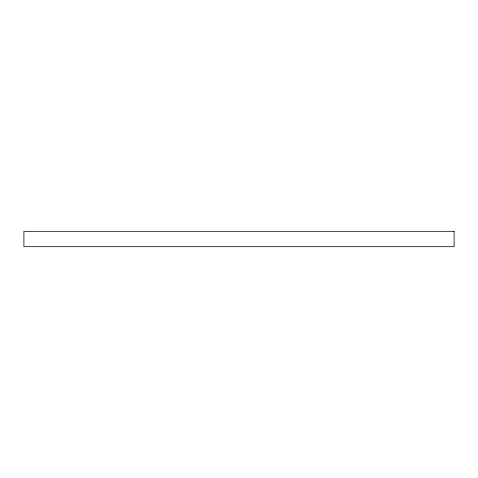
<?xml version="1.0" encoding="UTF-8"?>
<svg xmlns="http://www.w3.org/2000/svg" width="478" height="478" viewBox="0 0 478 478"><rect width="100%" height="100%" fill="white"/><g stroke="black" fill="none" stroke-linecap="round" stroke-linejoin="round"><path stroke-width="0.72" d="M454.1 231.316L23.9 231.316L23.9 246.684L454.1 246.684L454.1 231.316"/></g></svg>
